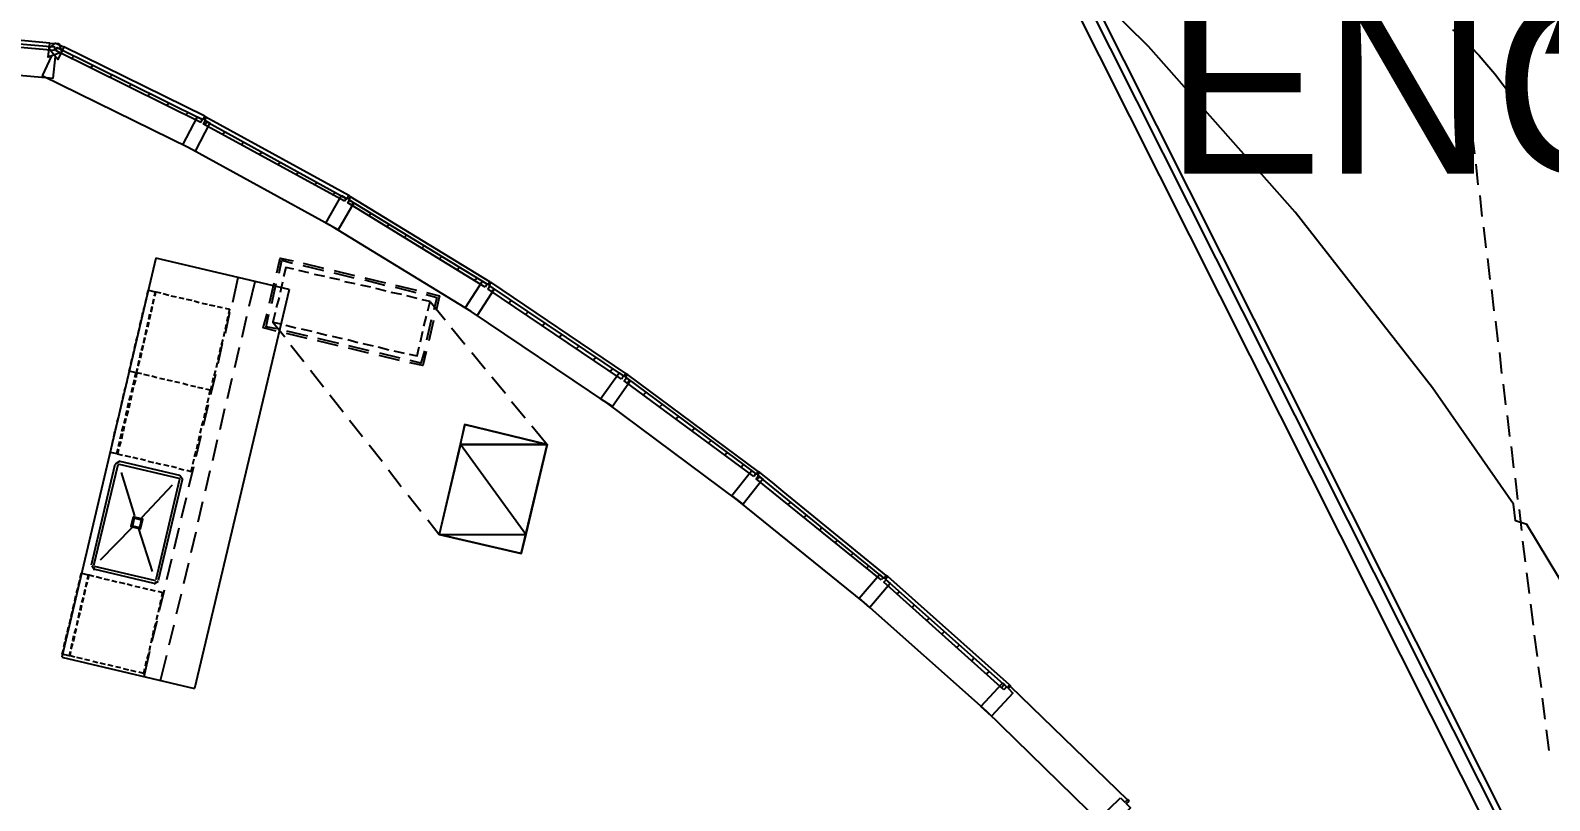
# Model space of a CAD drawing. Header units: feet. Extents: x -84 to 198, y -22 to 181.
# Drawn here: x 94.08 to 130.06, y 136.39 to 154.64 of the extents above; entities that cross this region are included whole.
import ezdxf
from ezdxf.enums import TextEntityAlignment as Align

# ---------------------------------------------------------------- set-up
doc = ezdxf.new("R2010")
doc.units = ezdxf.units.FT
for name, color, linetype in [('A-AREA-UNIDAD', 30, 'CONTINUOUS'), ('A-LINEA', 7, 'CONTINUOUS'), ('A-MURO-CONCRETO', 8, 'CONTINUOUS'), ('A-TEXTO-PDF', 3, 'CONTINUOUS')]:
    doc.layers.add(name, color=color, linetype=linetype)

msp = doc.modelspace()

# ---------------------------------------------------------------- linework, layer by layer
at = {"layer": 'A-AREA-UNIDAD'}
msp.add_lwpolyline([(132.8, 137.4933), (129.52, 142.9333), (129.248, 143.0222), (129.2, 143.4133), (127.28, 146.1689), (124.032, 150.3289), (120.56, 154.2578), (117.408, 157.3689), (115.072, 158.9333), (113.68, 159.0933), (110.64, 158.5778), (108.24, 158.5422), (101.408, 159.4133), (96.928, 159.7689), (87.008, 159.7689), (82.528, 159.4133), (77.2, 158.7022), (72.288, 157.7422), (66.56, 156.2489), (61.2, 154.4889), (55.712, 152.3022), (50.08, 149.5822)], dxfattribs=at)
at = {"layer": 'A-LINEA'}
for p, q in [((142.471, 109.1644), (118.664, 156.5455)), ((142.471, 109.1644), (118.664, 156.5455)), ((141.9822, 109.0957), (118.3186, 156.1837)), ((142.3125, 109.1409), (118.552, 156.4218)), ((94.5467, 154.3378), (92.3067, 154.5378)), ((127.9333, 154.4444), (128, 153.9511)), ((94.5867, 154.0311), (94.36, 153.5644)), ((94.6267, 153.4978), (94.68, 154.0178)), ((98.2133, 152.6044), (94.88, 154.2444)), ((95.0533, 153.9644), (95.12, 154.0311)), ((94.6267, 153.4978), (92.2267, 153.7111)), ((95.5067, 153.7511), (95.5733, 153.8044)), ((128.0267, 153.6978), (128.0933, 153.2044)), ((97.84, 151.8578), (94.36, 153.5644)), ((95.96, 153.5244), (96.0267, 153.5911)), ((96.4133, 153.2978), (96.48, 153.3644)), ((96.8667, 153.0844), (96.92, 153.1378)), ((97.3067, 152.8578), (97.3733, 152.9111)), ((128.12, 152.9644), (128.1867, 152.4578)), ((97.76, 152.6311), (97.8267, 152.6978)), ((101.6267, 150.7244), (98.24, 152.5778)), ((98.2133, 152.4044), (98.2667, 152.4711)), ((98.64, 152.1778), (98.7067, 152.2311)), ((128.2133, 152.2178), (128.28, 151.7111)), ((101.2267, 149.9911), (97.84, 151.8578)), ((99.08, 151.9378), (99.1333, 151.9911)), ((99.5067, 151.6978), (99.5733, 151.7511)), ((99.9467, 151.4578), (100.0133, 151.5111)), ((128.3067, 151.4711), (128.36, 150.9778)), ((100.3733, 151.2178), (100.44, 151.2711)), ((100.8133, 150.9778), (100.88, 151.0444)), ((101.24, 150.7378), (101.3067, 150.8044)), ((128.4, 150.7244), (128.4533, 150.2311)), ((104.96, 148.6844), (101.6667, 150.6978)), ((101.68, 150.4978), (101.7467, 150.5511)), ((102.0933, 150.2444), (102.16, 150.2978)), ((102.52, 149.9778), (102.5733, 150.0444)), ((104.52, 147.9778), (101.2267, 149.9911)), ((102.9333, 149.7244), (103, 149.7911)), ((128.4933, 149.9778), (128.5467, 149.4844)), ((103.3467, 149.4711), (103.4133, 149.5378)), ((103.76, 149.2178), (103.8267, 149.2844)), ((97.0533, 149.2444), (94.8267, 139.7911)), ((100.2133, 148.4978), (97.0533, 149.2444)), ((100.68, 148.8978), (100.44, 148.9511)), ((100.5333, 149.0711), (101.0267, 148.9511)), ((100.5467, 149.1244), (101.0267, 149.0044)), ((101.28, 148.9511), (101.76, 148.8311)), ((104.1867, 148.9644), (104.24, 149.0178)), ((128.5867, 149.2311), (128.64, 148.7378)), ((99, 148.7778), (98.8667, 148.1911)), ((99.4, 148.6844), (99.2533, 148.0978)), ((99.7467, 148.1778), (99.8533, 148.6578)), ((99.8, 148.1644), (99.9067, 148.6444)), ((100.0533, 148.6711), (100, 148.4311)), ((101.0533, 148.8044), (100.8133, 148.8578)), ((101.4133, 148.7244), (101.1733, 148.7778)), ((101.2667, 148.8978), (101.7467, 148.7778)), ((101.7733, 148.6311), (101.5333, 148.6844)), ((102.1467, 148.5511), (101.9067, 148.6044)), ((102, 148.7778), (102.4933, 148.6578)), ((102, 148.7244), (102.48, 148.6044)), ((102.7333, 148.6044), (103.2267, 148.4844)), ((104.6, 148.7111), (104.6667, 148.7644)), ((108.1867, 146.5111), (104.9867, 148.6711)), ((96.8133, 148.1911), (96.84, 148.3111)), ((97, 148.2711), (96.9733, 148.1511)), ((96.9867, 148.1511), (97.0133, 148.2711)), ((97.04, 148.4444), (97.0133, 148.3378)), ((97.2267, 148.4044), (97.36, 148.3644)), ((97.4133, 148.3511), (97.5333, 148.3244)), ((97.6, 148.3111), (97.72, 148.2844)), ((97.7733, 148.2711), (97.9067, 148.2444)), ((97.96, 148.2311), (98.08, 148.1911)), ((100.2133, 148.4978), (97.9733, 139.0444)), ((99.9733, 148.3111), (99.9067, 148.0711)), ((102.5067, 148.4578), (102.2667, 148.5244)), ((102.88, 148.3778), (102.6267, 148.4311)), ((102.72, 148.5511), (103.2133, 148.4311)), ((103.24, 148.2844), (103, 148.3511)), ((103.5467, 148.2178), (103.36, 148.2578)), ((103.4533, 148.3778), (103.7067, 148.3111)), ((103.4667, 148.4311), (103.7733, 148.3511)), ((103.4933, 147.9911), (103.5467, 148.2178)), ((103.5467, 148.2178), (103.9067, 147.7778)), ((103.7067, 148.3111), (103.64, 148.0178)), ((103.7733, 148.3511), (103.6933, 148.0044)), ((105.0133, 148.4578), (105.0667, 148.5111)), ((105.4133, 148.1778), (105.4667, 148.2444)), ((128.68, 148.4978), (128.7333, 147.9911)), ((96.72, 147.8311), (96.7467, 147.9511)), ((96.76, 148.0044), (96.8, 148.1378)), ((96.9067, 147.9111), (96.88, 147.7911)), ((96.9067, 147.7911), (96.9333, 147.9111)), ((96.96, 148.0978), (96.9333, 147.9778)), ((96.9467, 147.9644), (96.9733, 148.0844)), ((98.1467, 148.1778), (98.2667, 148.1511)), ((98.32, 148.1378), (98.4533, 148.1111)), ((98.5067, 148.0978), (98.6267, 148.0711)), ((98.6933, 148.0578), (98.8, 148.0311)), ((98.8, 147.9511), (98.6933, 147.4578)), ((98.76, 147.8578), (98.7333, 147.7378)), ((98.8, 148.0311), (98.7733, 147.9244)), ((99.2, 147.8578), (99.0933, 147.3644)), ((103.4, 147.6311), (103.4667, 147.8711)), ((107.7333, 145.8178), (104.52, 147.9778)), ((105.8133, 147.9111), (105.8667, 147.9644)), ((96.64, 147.4578), (96.6667, 147.5911)), ((96.68, 147.6444), (96.7067, 147.7644)), ((96.8267, 147.5511), (96.8, 147.4311)), ((96.8133, 147.4178), (96.8533, 147.5378)), ((96.8667, 147.7244), (96.84, 147.6044)), ((96.8667, 147.6044), (96.8933, 147.7244)), ((98.68, 147.4978), (98.6533, 147.3778)), ((98.72, 147.6711), (98.6933, 147.5511)), ((99.8267, 147.7244), (100.1067, 147.3778)), ((100.1333, 147.6578), (100.3733, 147.5911)), ((100.6533, 147.3911), (100.16, 147.5111)), ((100.4933, 147.5644), (100.7467, 147.5111)), ((100.8667, 147.4844), (101.1067, 147.4178)), ((103.32, 147.2578), (103.3733, 147.5111)), ((103.5733, 147.7778), (103.4667, 147.2978)), ((103.6267, 147.7644), (103.52, 147.2844)), ((104.0533, 147.5911), (104.3733, 147.2044)), ((106.2133, 147.6444), (106.28, 147.6978)), ((128.7733, 147.7511), (128.8267, 147.2578)), ((96.5467, 147.0978), (96.5733, 147.2178)), ((96.5867, 147.2844), (96.6267, 147.4044)), ((96.7467, 147.1778), (96.7067, 147.0578)), ((96.7333, 147.0578), (96.76, 147.1778)), ((96.7867, 147.3644), (96.76, 147.2444)), ((96.7733, 147.2311), (96.8, 147.3644)), ((98.6267, 147.2178), (98.52, 146.7378)), ((98.5867, 147.1244), (98.56, 147.0044)), ((98.64, 147.3111), (98.6, 147.1911)), ((99.0267, 147.1244), (98.92, 146.6444)), ((100.64, 147.3378), (100.1467, 147.4578)), ((100.2533, 147.1778), (100.56, 146.7911)), ((101.3733, 147.1644), (100.88, 147.2844)), ((101.3867, 147.2178), (100.8933, 147.3378)), ((101.2267, 147.3911), (101.4667, 147.3378)), ((101.6, 147.3111), (101.84, 147.2444)), ((102.1067, 147.0444), (101.6267, 147.1644)), ((101.96, 147.2178), (102.2, 147.1644)), ((102.32, 147.1378), (102.5733, 147.0711)), ((106.6133, 147.3778), (106.68, 147.4311)), ((107.0133, 147.0978), (107.08, 147.1644)), ((96.4667, 146.7378), (96.4933, 146.8578)), ((96.5067, 146.9111), (96.5333, 147.0311)), ((96.6533, 146.8178), (96.6267, 146.6978)), ((96.64, 146.6844), (96.68, 146.8178)), ((96.6933, 147.0044), (96.6667, 146.8711)), ((96.6933, 146.8711), (96.72, 146.9911)), ((98.5067, 146.7644), (98.48, 146.6444)), ((98.5467, 146.9511), (98.52, 146.8311)), ((102.0933, 146.9911), (101.6133, 147.1111)), ((102.8267, 146.8178), (102.3467, 146.9378)), ((102.84, 146.8711), (102.36, 146.9911)), ((102.6933, 147.0444), (102.9333, 146.9911)), ((104.5333, 147.0044), (104.8533, 146.6178)), ((107.4133, 146.8311), (107.48, 146.8844)), ((128.8667, 147.0044), (128.92, 146.5111)), ((96.3867, 146.4044), (96.36, 146.2711)), ((96.9067, 146.4578), (96.7733, 146.4844)), ((96.9067, 146.4578), (96.7733, 146.4844)), ((97.08, 146.4044), (96.96, 146.4444)), ((97.08, 146.4044), (96.96, 146.4444)), ((98.4667, 146.4844), (98.3467, 146.0044)), ((98.4133, 146.4044), (98.3867, 146.2844)), ((98.4667, 146.5778), (98.4267, 146.4578)), ((100.72, 146.5911), (101.0267, 146.1911)), ((105.0133, 146.4311), (105.3333, 146.0444)), ((107.8133, 146.5644), (107.88, 146.6178)), ((111.32, 144.1911), (108.2267, 146.4844)), ((96.3467, 146.2178), (96.3067, 146.0978)), ((96.48, 146.0578), (96.5067, 146.1778)), ((96.52, 146.1778), (96.4933, 146.0578)), ((96.52, 146.2444), (96.5467, 146.3644)), ((96.5733, 146.3511), (96.5333, 146.2311)), ((97.2667, 146.3644), (97.1467, 146.3911)), ((97.2667, 146.3644), (97.1467, 146.3911)), ((97.4533, 146.3244), (97.32, 146.3511)), ((97.4533, 146.3244), (97.32, 146.3511)), ((97.6267, 146.2844), (97.5067, 146.3111)), ((97.6267, 146.2844), (97.5067, 146.3111)), ((97.8133, 146.2311), (97.6933, 146.2711)), ((97.8133, 146.2311), (97.6933, 146.2711)), ((98, 146.1911), (97.88, 146.2178)), ((98, 146.1911), (97.88, 146.2178)), ((98.1733, 146.1511), (98.0533, 146.1778)), ((98.1733, 146.1511), (98.0533, 146.1778)), ((98.8533, 146.3911), (98.7467, 145.9111)), ((108.2133, 146.2844), (108.2667, 146.3511)), ((108.6, 146.0044), (108.6533, 146.0578)), ((128.96, 146.2578), (129.0133, 145.7644)), ((96.2533, 145.8578), (96.2267, 145.7244)), ((96.2933, 146.0311), (96.2667, 145.9111)), ((96.3867, 145.6978), (96.4133, 145.8178)), ((96.44, 145.8044), (96.4133, 145.6844)), ((96.4267, 145.8711), (96.4667, 145.9911)), ((96.48, 145.9911), (96.4533, 145.8711)), ((98.2933, 145.7644), (98.1733, 145.2711)), ((98.24, 145.6444), (98.2667, 145.7644)), ((98.28, 145.8178), (98.3067, 145.9378)), ((101.1733, 146.0044), (101.4933, 145.6044)), ((105.48, 145.8444), (105.8, 145.4578)), ((110.8267, 143.5111), (107.7333, 145.8178)), ((108.9733, 145.7111), (109.04, 145.7778)), ((96.1733, 145.4844), (96.1333, 145.3644)), ((96.2133, 145.6711), (96.1867, 145.5511)), ((96.3067, 145.3244), (96.3333, 145.4444)), ((96.3467, 145.4444), (96.32, 145.3244)), ((96.3467, 145.5111), (96.3733, 145.6311)), ((96.4, 145.6311), (96.36, 145.4978)), ((98.1467, 145.2711), (98.1867, 145.3911)), ((98.2, 145.4578), (98.2267, 145.5778)), ((98.68, 145.6711), (98.5733, 145.1778)), ((101.64, 145.4044), (101.9467, 145.0178)), ((109.36, 145.4311), (109.4267, 145.4844)), ((129.0533, 145.5111), (129.1067, 145.0178)), ((96.08, 145.1244), (96.0533, 145.0044)), ((96.12, 145.2978), (96.0933, 145.1778)), ((96.2133, 144.9644), (96.24, 145.0844)), ((96.2667, 145.0844), (96.24, 144.9511)), ((96.2533, 145.1378), (96.2933, 145.2711)), ((96.3067, 145.2578), (96.28, 145.1378)), ((98.12, 145.0311), (98, 144.5378)), ((98.0667, 144.9111), (98.0933, 145.0311)), ((98.1067, 145.0978), (98.1333, 145.2178)), ((105.96, 145.2711), (106.32, 144.8311)), ((109.7467, 145.1511), (109.8133, 145.2044)), ((96.04, 144.9378), (96.0133, 144.8178)), ((96.1333, 144.6178), (96.16, 144.7244)), ((96.1733, 144.7778), (96.2, 144.8978)), ((96.2267, 144.8978), (96.1867, 144.7778)), ((97.9733, 144.5378), (98.0133, 144.6711)), ((98.0267, 144.7244), (98.0533, 144.8444)), ((98.5067, 144.9378), (98.4, 144.4444)), ((102.1067, 144.8178), (102.4133, 144.4311)), ((110.1333, 144.8578), (110.2, 144.9244)), ((110.52, 144.5778), (110.5867, 144.6311)), ((129.1467, 144.7778), (129.2, 144.2711)), ((95.5333, 141.9778), (96.0933, 144.3644)), ((95.5867, 141.9644), (96.16, 144.3511)), ((96.2, 144.4288), (96.0957, 144.3644)), ((96.1846, 144.3639), (96.1605, 144.349)), ((96.1867, 144.3644), (97.6, 144.0311)), ((96.2, 144.4311), (97.6133, 144.0978)), ((96.32, 144.5644), (96.4533, 144.5378)), ((96.5067, 144.5244), (96.6267, 144.4978)), ((96.6933, 144.4844), (96.8133, 144.4578)), ((96.8667, 144.4311), (97, 144.4044)), ((97.0533, 144.3911), (97.1733, 144.3644)), ((97.24, 144.3511), (97.36, 144.3244)), ((97.4267, 144.3111), (97.5467, 144.2844)), ((97.6, 144.2578), (97.72, 144.2311)), ((97.9467, 144.2978), (97.8267, 143.8178)), ((97.8933, 144.1911), (97.92, 144.2978)), ((97.9333, 144.3644), (97.96, 144.4844)), ((110.9067, 144.2844), (110.96, 144.3511)), ((96.56, 143.1378), (96.24, 144.1644)), ((97.6133, 144.0044), (97.0533, 141.6178)), ((97.68, 143.9911), (97.1067, 141.6044)), ((97.6261, 144.0065), (97.6113, 144.0306)), ((97.691, 143.9912), (97.6266, 144.0954)), ((97.7867, 144.2178), (97.8933, 144.1911)), ((98.3333, 144.2044), (98.2267, 143.7244)), ((102.56, 144.2311), (102.8667, 143.8311)), ((111.2933, 144.0044), (111.36, 144.0578)), ((129.24, 144.0311), (129.2933, 143.5244)), ((96.72, 143.0978), (97.4533, 143.8711)), ((97.7733, 143.5644), (97.6533, 143.0844)), ((103.0267, 143.6311), (103.3333, 143.2444)), ((111.6667, 143.6978), (111.68, 143.7111)), ((98.16, 143.4711), (98.0533, 142.9911)), ((113.8267, 141.0844), (110.8267, 143.5111)), ((112.0267, 143.4044), (112.0933, 143.4578)), ((129.3333, 143.2844), (129.3867, 142.7911)), ((95.7467, 142.0978), (96.4933, 142.8578)), ((96.9733, 141.8178), (96.6533, 142.8311)), ((97.6, 142.8444), (97.48, 142.3511)), ((103.4933, 143.0444), (103.76, 142.6978)), ((112.4, 143.0978), (112.4667, 143.1511)), ((112.7733, 142.8044), (112.8267, 142.8578)), ((98, 142.7511), (97.88, 142.2578)), ((113.1333, 142.4978), (113.2, 142.5511)), ((129.4133, 142.5378), (129.48, 142.0444)), ((97.4267, 142.1111), (97.3067, 141.6178)), ((113.5067, 142.1911), (113.5733, 142.2578)), ((95.4533, 141.7378), (95.4267, 141.6311)), ((95.5357, 141.9644), (95.6, 141.8601)), ((97.0133, 141.5378), (95.5867, 141.8711)), ((97.0267, 141.6044), (95.6, 141.9378)), ((95.6005, 141.949), (95.6154, 141.925)), ((97.8267, 142.0178), (97.7067, 141.5244)), ((113.88, 141.8978), (113.9333, 141.9511)), ((129.5067, 141.7911), (129.5733, 141.2978)), ((95.1733, 141.3111), (95.2133, 141.4311)), ((95.2267, 141.4844), (95.2533, 141.6044)), ((95.3733, 141.3911), (95.3467, 141.2711)), ((95.36, 141.2578), (95.3867, 141.3778)), ((95.4133, 141.5644), (95.3867, 141.4444)), ((95.4, 141.4444), (95.44, 141.5644)), ((95.64, 141.6978), (95.7733, 141.6578)), ((95.8267, 141.6444), (95.9467, 141.6178)), ((96.0133, 141.6044), (96.1333, 141.5778)), ((96.1867, 141.5644), (96.32, 141.5378)), ((96.3733, 141.5244), (96.4933, 141.4844)), ((96.56, 141.4711), (96.68, 141.4444)), ((96.7467, 141.4311), (96.8667, 141.4044)), ((96.92, 141.3911), (97.04, 141.3644)), ((97.0134, 141.5268), (97.1177, 141.5912)), ((97.0287, 141.5916), (97.0528, 141.6065)), ((97.2533, 141.3778), (97.1333, 140.8978)), ((117.2667, 139.1378), (114.3867, 141.6978)), ((95.0933, 140.9378), (95.12, 141.0578)), ((95.1333, 141.1244), (95.16, 141.2444)), ((95.28, 141.0178), (95.2533, 140.8978)), ((95.28, 140.8978), (95.3067, 141.0178)), ((95.3333, 141.2044), (95.2933, 141.0844)), ((95.32, 141.0844), (95.3467, 141.2044)), ((97.1067, 141.3511), (97.2133, 141.3244)), ((97.1733, 141.1511), (97.1467, 141.0311)), ((97.2133, 141.3244), (97.1867, 141.2178)), ((97.6533, 141.2844), (97.5333, 140.8044)), ((116.72, 138.5111), (113.8267, 141.0844)), ((114.6, 141.2844), (114.6667, 141.3378)), ((114.96, 140.9644), (115.0133, 141.0311)), ((129.6, 141.0444), (129.6667, 140.5511)), ((95.0133, 140.5778), (95.04, 140.6978)), ((95.0533, 140.7511), (95.08, 140.8844)), ((95.2, 140.6578), (95.1733, 140.5378)), ((95.1867, 140.5378), (95.2133, 140.6578)), ((95.24, 140.8444), (95.2133, 140.7244)), ((95.2267, 140.7111), (95.2667, 140.8311)), ((97.0933, 140.7911), (97.0667, 140.6711)), ((97.1333, 140.9644), (97.1067, 140.8444)), ((115.3067, 140.6578), (115.3733, 140.7111)), ((94.92, 140.2044), (94.9467, 140.3378)), ((94.96, 140.3911), (94.9867, 140.5111)), ((95.1067, 140.2978), (95.08, 140.1778)), ((95.16, 140.4711), (95.12, 140.3511)), ((95.1467, 140.3511), (95.1733, 140.4711)), ((97.08, 140.6444), (96.96, 140.1644)), ((97, 140.4178), (96.9733, 140.2978)), ((97.0533, 140.6044), (97.0133, 140.4844)), ((97.48, 140.5511), (97.36, 140.0711)), ((115.6667, 140.3378), (115.72, 140.3911)), ((129.6933, 140.3111), (129.76, 139.8044)), ((94.88, 140.0311), (94.9067, 140.1511)), ((95.0667, 140.1111), (95.04, 139.9911)), ((95.0533, 139.9778), (95.0933, 140.1111)), ((95.1067, 140.1644), (95.1333, 140.2844)), ((96.92, 140.0578), (96.8933, 139.9378)), ((96.96, 140.2444), (96.9333, 140.1244)), ((116.0133, 140.0178), (116.08, 140.0844)), ((94.8267, 139.7911), (97.9733, 139.0444)), ((95.32, 139.7511), (95.1867, 139.7778)), ((95.4933, 139.7111), (95.3733, 139.7378)), ((95.68, 139.6578), (95.56, 139.6844)), ((95.8667, 139.6178), (95.7333, 139.6444)), ((96.04, 139.5778), (95.92, 139.6044)), ((96.9067, 139.9244), (96.7733, 139.3244)), ((96.8267, 139.6978), (96.8, 139.5778)), ((96.88, 139.8711), (96.84, 139.7511)), ((97.3067, 139.8311), (97.16, 139.2311)), ((116.3733, 139.7111), (116.4267, 139.7644)), ((96.2267, 139.5378), (96.1067, 139.5644)), ((96.4133, 139.4844), (96.2933, 139.5111)), ((96.5867, 139.4444), (96.4667, 139.4711)), ((116.72, 139.3911), (116.7867, 139.4444)), ((129.7867, 139.5644), (129.8533, 139.0711)), ((117.08, 139.0711), (117.1333, 139.1378)), ((120.0667, 136.4044), (117.2933, 139.0978)), ((119.48, 135.8178), (116.72, 138.5111)), ((129.88, 138.8178), (129.9467, 138.3244)), ((129.9733, 138.0711), (130.04, 137.5778))]:
    msp.add_line(p, q, dxfattribs=at)
for points in [[(94.6533, 154.1644), (92.3067, 154.3644), (92.32, 154.4444), (94.6533, 154.2444), (94.6533, 154.1644)], [(94.76, 154.3244), (94.8267, 154.1244), (94.5067, 154.0044), (94.5467, 154.3378), (94.76, 154.3244)], [(94.52, 154.2044), (94.68, 154.3378), (94.88, 154.2444), (94.7333, 153.9511), (94.52, 154.2044)], [(127.76, 154.6578), (127.9733, 154.4711), (128.1867, 154.2578), (128.3867, 154.0444), (128.5733, 153.8311), (128.76, 153.6044), (128.96, 153.3511), (129.1467, 153.0978), (129.3333, 152.8578), (129.5067, 152.5911), (129.68, 152.3378), (129.8533, 152.0978), (130.0267, 151.8311), (131.1467, 150.0578)], [(98.12, 152.4578), (94.6933, 154.1511), (94.72, 154.2311), (98.1467, 152.5378), (98.12, 152.4578)], [(98.04, 152.5911), (98.1733, 152.5244), (98.2133, 152.6044), (98.24, 152.5778), (98.2133, 152.5111), (98.3333, 152.4444), (97.9867, 151.7778), (97.6933, 151.9244), (98.04, 152.5911)], [(101.52, 150.5911), (98.1867, 152.4178), (98.2267, 152.4978), (101.56, 150.6578), (101.52, 150.5911)], [(101.4533, 150.7244), (101.5867, 150.6444), (101.6267, 150.7244), (101.6667, 150.6978), (101.6267, 150.6311), (101.7467, 150.5511), (101.3733, 149.9111), (101.08, 150.0711), (101.4533, 150.7244)], [(104.8533, 148.5511), (101.6, 150.5511), (101.64, 150.6178), (104.8933, 148.6311), (104.8533, 148.5511)], [(99.92, 148.8978), (100, 149.2444), (100.3067, 149.1778)], [(99.9733, 148.8844), (100.04, 149.1911), (100.2933, 149.1244)], [(100.32, 148.9778), (100.1333, 149.0178), (100.08, 148.8044)], [(104.3867, 148.0711), (104.7867, 148.6978), (104.9067, 148.6178), (104.96, 148.6844), (104.9867, 148.6711), (104.9467, 148.5911), (105.0667, 148.5111), (104.6667, 147.8844)], [(108.08, 146.3778), (104.92, 148.5111), (104.96, 148.5778), (108.12, 146.4578), (108.08, 146.3778)], [(96.8533, 148.3778), (96.88, 148.4844), (97.04, 148.4444)], [(97.04, 148.3378), (97.0533, 148.4444), (97.1733, 148.4178)], [(99.9067, 147.5111), (99.6, 147.5911), (99.6933, 147.9244)], [(99.92, 147.5644), (99.6667, 147.6178), (99.7333, 147.9111)], [(99.88, 147.9511), (99.8267, 147.7244), (100.0133, 147.6844)], [(103.0533, 146.9644), (103.24, 146.9244), (103.2933, 147.1378)], [(103.4533, 147.0311), (103.3733, 146.6978), (103.0667, 146.7644)], [(103.4133, 147.0444), (103.3333, 146.7511), (103.08, 146.8178)], [(96.56, 146.4178), (96.5867, 146.5244), (96.4267, 146.5644), (96.4, 146.4578)], [(96.6133, 146.6311), (96.5867, 146.5244), (96.4267, 146.5644), (96.4533, 146.6711)], [(96.72, 146.4978), (96.6, 146.5244), (96.5867, 146.4178)], [(96.72, 146.4978), (96.6, 146.5244), (96.6267, 146.6311)], [(108.0267, 146.5244), (108.1467, 146.4444), (108.1867, 146.5111), (108.2267, 146.4844), (108.1733, 146.4178), (108.2933, 146.3378), (107.8667, 145.7244), (107.5867, 145.9111), (108.0267, 146.5244)], [(111.2133, 144.0711), (108.1467, 146.3378), (108.2, 146.4044), (111.2533, 144.1378), (111.2133, 144.0711)], [(98.3733, 146.2178), (98.3467, 146.1111), (98.24, 146.1378)], [(98.32, 146.0044), (98.3467, 146.1111), (98.24, 146.1378)], [(105.7067, 142.2444), (106.32, 144.8311), (104.3733, 145.2978), (103.76, 142.6978), (105.7067, 142.2444)], [(96, 144.7511), (95.9733, 144.6444), (96.1333, 144.6178)], [(96.1733, 144.7111), (96.1467, 144.6044), (96.2667, 144.5778)], [(111.16, 144.2044), (111.28, 144.1244), (111.32, 144.1911), (111.36, 144.1644), (111.3067, 144.0978), (111.4267, 144.0044), (110.96, 143.4178), (110.6933, 143.6178), (111.16, 144.2044)], [(114.2267, 141.6178), (111.2667, 144.0178), (111.32, 144.0844)], [(111.32, 144.0844), (111.6667, 143.8044), (111.7867, 143.6978), (114.28, 141.6711), (114.2267, 141.6178)], [(114.3467, 141.7244), (111.9067, 143.7111), (111.6533, 143.9244), (111.36, 144.1644)], [(96.5191, 143.1129), (96.4648, 142.8836), (96.6942, 142.8293), (96.7485, 143.0587), (96.5191, 143.1129)], [(96.5401, 143.0789), (96.4989, 142.9046), (96.6732, 142.8633), (96.7144, 143.0377), (96.5401, 143.0789)], [(95.2667, 141.6711), (95.2933, 141.7778), (95.4533, 141.7378)], [(95.4533, 141.6311), (95.48, 141.7378), (95.5867, 141.7111)], [(114.1867, 141.7511), (114.2933, 141.6578), (114.3467, 141.7244), (114.3867, 141.6978), (114.3333, 141.6311), (114.44, 141.5378), (113.96, 140.9644), (113.7067, 141.1911), (114.1867, 141.7511)], [(117.1333, 139.0178), (114.2933, 141.5644), (114.3467, 141.6178), (117.2, 139.0844), (117.1333, 139.0178)], [(95.0267, 139.9244), (95, 139.8178), (94.84, 139.8578), (94.8667, 139.9644)], [(95.1333, 139.7911), (95.0267, 139.8178), (95.04, 139.9244)], [(96.7867, 139.5111), (96.76, 139.4044), (96.6533, 139.4311)], [(117.1067, 139.1778), (117.2133, 139.0711), (117.2667, 139.1378), (117.2933, 139.1111), (117.24, 139.0444), (117.3467, 138.9378), (116.84, 138.3911), (116.5867, 138.6178), (117.1067, 139.1778)], [(119.8933, 136.4578), (120, 136.3511), (120.0667, 136.4178), (120.0933, 136.3778), (120.0267, 136.3244), (120.1333, 136.2178), (119.6, 135.6978), (119.36, 135.9378), (119.8933, 136.4578)]]:
    msp.add_lwpolyline(points, dxfattribs=at)
at = {"layer": 'A-MURO-CONCRETO'}
for points in [[(104.3733, 145.2978), (106.32, 144.8311), (104.2667, 144.8311), (104.3733, 145.2978), (104.3733, 145.2978)], [(104.2667, 144.8311), (103.76, 142.6978), (105.8133, 142.6978), (104.2667, 144.8311)], [(104.2667, 144.8311), (106.32, 144.8311), (105.8133, 142.6978), (104.2667, 144.8311), (104.2667, 144.8311)], [(103.76, 142.6978), (105.8133, 142.6978), (105.7067, 142.2444), (103.76, 142.6978), (103.76, 142.6978)]]:
    msp.add_lwpolyline(points, dxfattribs=at)

# ---------------------------------------------------------------- texts
at = {"layer": 'A-TEXTO-PDF'}
for s, height, p in [('ALLOWABLE', 3.633, (144.6541, 154.0865)), ('ENCROACHMENT', 4.186, (144.8906, 151.2455))]:
    msp.add_text(s, height=height, dxfattribs=at).set_placement(p, align=Align.CENTER)

doc.saveas('drawing.dxf')
